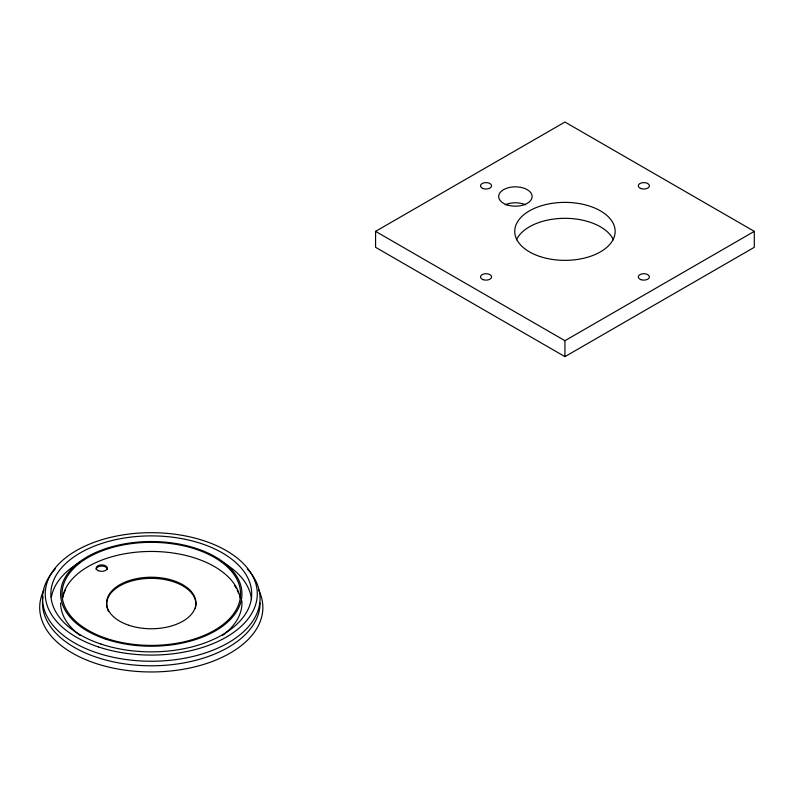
<?xml version="1.0" encoding="UTF-8"?>
<svg xmlns="http://www.w3.org/2000/svg" width="794" height="794" viewBox="0 0 794 794"><rect width="100%" height="100%" fill="white"/><g stroke="black" fill="none" stroke-linecap="round" stroke-linejoin="round"><path stroke-width="1.19" d="M375.572 231.362L564.941 122.038L754.3 231.362L754.3 247.311L564.941 356.635L375.572 247.311L375.572 231.362L564.941 340.695L754.3 231.362M564.941 340.695L564.941 356.635M516.437 239.808A50.211 28.991 0 0 1 564.941 218.32A50.211 28.991 0 0 1 613.434 239.808M505.192 204.783A16.734 9.667 0 0 1 525.578 204.783M247.232 568.822A108.798 62.815 0 0 1 151.287 661.243A108.798 62.815 0 0 1 55.332 568.822M51.342 597.306A100.421 57.982 0 0 1 80.273 561.993M222.29 561.993A100.421 57.982 0 0 1 251.529 599.569M62.448 597.932A89.265 51.541 0 0 1 151.287 551.453A89.265 51.541 0 0 1 240.116 597.932M258.576 589.853A111.587 64.423 0 0 1 151.287 671.962A111.587 64.423 0 0 1 43.988 589.853M241.872 600.929A90.665 52.344 0 0 1 222.3 635.528M80.273 635.528A90.665 52.344 0 0 1 60.622 602.983M260.075 602.983A108.798 62.815 0 0 1 145.947 665.719A108.798 62.815 0 0 1 43.015 596.83M62.637 598.071A89.265 51.541 0 0 1 63.728 594.071M64.086 593.078A89.265 51.541 0 0 1 65.366 590.131M234.409 585.337A89.265 51.541 0 0 1 236.185 588.205M237.198 590.131A89.265 51.541 0 0 1 238.478 593.078M107.25 608.323A44.633 25.765 0 0 1 149.093 578.389A44.633 25.765 0 0 1 195.82 605.812M195.701 606.656A44.633 25.765 0 0 1 195.324 608.323M108.57 611.608A44.633 25.765 0 0 1 107.508 609.157M96.183 569.586A5.578 3.226 0 0 1 101.731 566.043A5.578 3.226 0 0 1 107.279 569.586M641.046 279.706A5.578 3.226 0 0 0 649.413 276.917A5.578 3.226 0 0 0 641.046 274.128A5.578 3.226 0 0 0 641.046 279.706M641.046 188.605A5.578 3.226 0 0 0 649.413 185.806A5.578 3.226 0 0 0 641.046 183.017A5.578 3.226 0 0 0 641.046 188.605M483.248 188.605A5.578 3.226 0 0 0 491.615 185.806A5.578 3.226 0 0 0 483.248 183.017A5.578 3.226 0 0 0 483.248 188.605M483.248 279.706A5.578 3.226 0 0 0 491.615 276.917A5.578 3.226 0 0 0 483.248 274.128A5.578 3.226 0 0 0 483.248 279.706M539.831 256.472A50.211 28.991 0 0 0 615.151 231.362A50.211 28.991 0 0 0 539.831 206.261A50.211 28.991 0 0 0 539.831 256.472M507.019 204.872A16.734 9.667 0 0 0 532.119 196.505A16.734 9.667 0 0 0 507.019 188.138A16.734 9.667 0 0 0 507.019 204.872M98.277 646.882A106.009 61.198 0 0 0 257.286 593.872A106.009 61.198 0 0 0 98.277 540.873A106.009 61.198 0 0 0 98.277 646.882M105.949 639.21A90.665 52.344 0 0 0 241.942 593.872A90.665 52.344 0 0 0 105.949 548.545A90.665 52.344 0 0 0 105.949 639.21M101.066 644.093A100.421 57.982 0 0 0 251.708 593.872A100.421 57.982 0 0 0 101.066 543.662A100.421 57.982 0 0 0 101.066 644.093M106.654 638.505A89.265 51.541 0 0 0 240.552 593.872A89.265 51.541 0 0 0 106.654 549.24A89.265 51.541 0 0 0 106.654 638.505M128.965 625.305A44.633 25.765 0 0 0 195.92 602.983A44.633 25.765 0 0 0 128.965 580.672A44.633 25.765 0 0 0 128.965 625.305M98.486 570.747A5.578 3.226 0 0 0 107.279 568.444A5.578 3.226 0 0 0 99.429 565.189A5.578 3.226 0 0 0 98.486 570.747"/></g></svg>
